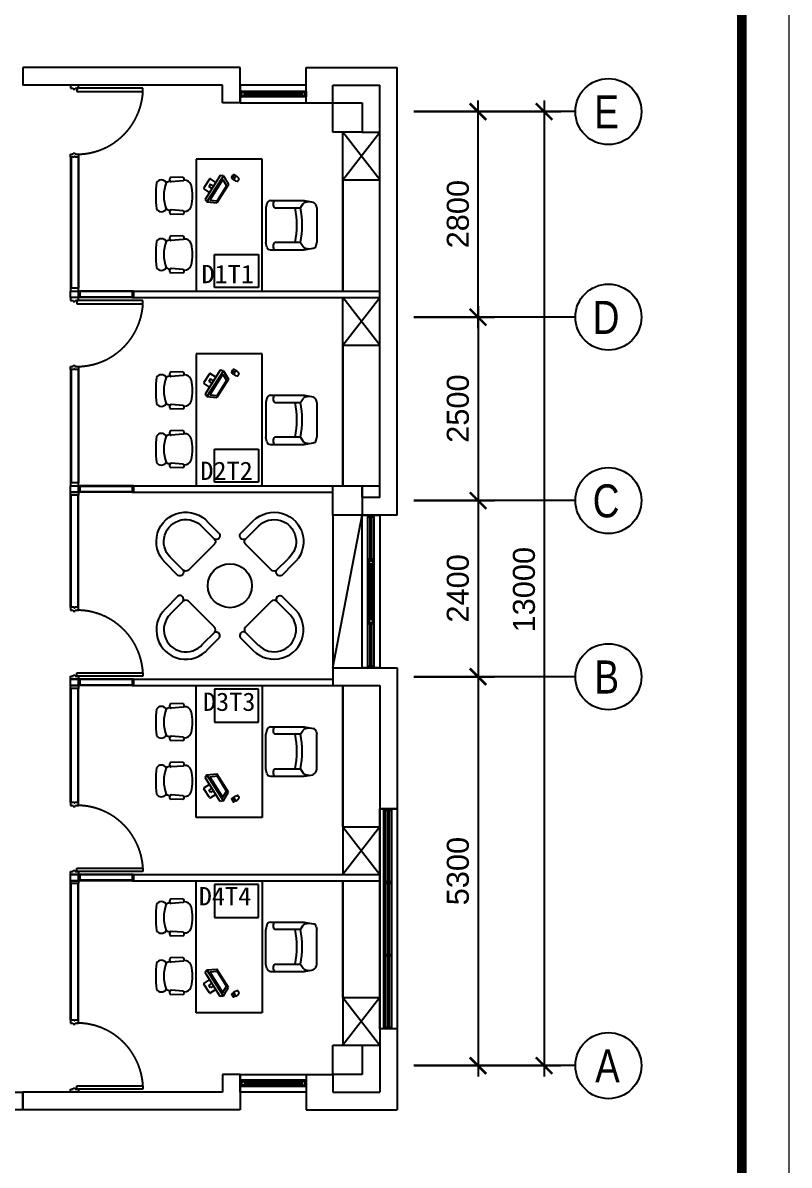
# Model space of a CAD drawing. Header units: millimetres. Extents: x 526420 to 928802, y 401925 to 509768.
# Drawn here: x 849521 to 859958, y 416488 to 432054 of the extents above; entities that cross this region are included whole.
import ezdxf

# ---------------------------------------------------------------- set-up
doc = ezdxf.new("R2010")
doc.units = ezdxf.units.MM
doc.header["$LTSCALE"] = 3000
doc.header["$MEASUREMENT"] = 0
for name, pattern in [('CENTER', [2, 1.25, -0.25, 0.25, -0.25]), ('DASHED', [0.75, 0.5, -0.25]), ('DASHED2', [0.375, 0.25, -0.125])]:
    doc.linetypes.add(name, pattern=pattern)
doc.layers.get('0').update_dxf_attribs({"linetype": 'CONTINUOUS'})
for name, color, linetype in [('A', 7, 'CONTINUOUS'), ('D-WALL', 7, 'CONTINUOUS'), ('D-WINDOW', 7, 'CONTINUOUS'), ('P-DOOR', 7, 'CONTINUOUS'), ('P-FURNI-A', 7, 'CONTINUOUS'), ('P-FURNI-I', 7, 'CONTINUOUS'), ('P-WALL', 7, 'CONTINUOUS'), ('窗台线', 7, 'CONTINUOUS')]:
    doc.layers.add(name, color=color, linetype=linetype)
doc.styles.add('Arial', font='ARIAL.TTF')
doc.styles.get("Standard").update_dxf_attribs({"font": 'romans.shx', "width": 0.65, "bigfont": 'hzfs1.shx'})

msp = doc.modelspace()

# ---------------------------------------------------------------- linework, layer by layer
at = {"color": 0, "ltscale": 0.7}
for p, q in [((855721, 427894), (855721, 430994)), ((856621, 430994), (856621, 417694)), ((854846, 430844), (855946, 430844)), ((854846, 430844), (856846, 430844)), ((855721, 428194), (855721, 425394)), ((854846, 428044), (855946, 428044)), ((854846, 428044), (855946, 428044)), ((855721, 425694), (855721, 422994)), ((854846, 425544), (855946, 425544)), ((854846, 425544), (855946, 425544)), ((855721, 423294), (855721, 417694)), ((854846, 423144), (855946, 423144)), ((854846, 423144), (855946, 423144)), ((854846, 417844), (855946, 417844)), ((854846, 417844), (856846, 417844))]:
    msp.add_line(p, q, dxfattribs=at)
at = {"color": 0, "linetype": 'CENTER'}
for p, q in [((857046, 430844), (854846, 430844)), ((857046, 428044), (854846, 428044)), ((857046, 425544), (854846, 425544)), ((857046, 423144), (854846, 423144)), ((857046, 417844), (854846, 417844))]:
    msp.add_line(p, q, dxfattribs=at)
at = {"color": 0, "linetype": 'ByBlock', "const_width": 33.8}
for points in [[(855833, 430731), (855608, 430956)], [(856733, 430731), (856508, 430956)], [(855833, 427931), (855608, 428156)], [(855608, 428156), (855833, 427931)], [(855608, 425656), (855833, 425431)], [(855833, 425431), (855608, 425656)], [(855608, 423256), (855833, 423031)], [(855833, 423031), (855608, 423256)], [(855608, 417956), (855833, 417731)], [(856508, 417956), (856733, 417731)]]:
    msp.add_lwpolyline(points, dxfattribs=at)
at = {"color": 0, "ltscale": 5}
for centre in [(857496, 430844), (857496, 428044), (857496, 425544), (857496, 423144), (857496, 417844)]:
    msp.add_circle(centre, 450, dxfattribs=at)
at = {"layer": 'A', "linetype": 'ByBlock', "lineweight": 0}
for points in [[(859958, 441495), (804535, 441495), (804535, 401925), (859958, 401925)], [(805179, 402570), (859313, 402570), (859313, 440850), (805179, 440850)]]:
    msp.add_lwpolyline(points, close=True, dxfattribs=at)
at = {"layer": 'A', "linetype": 'ByBlock', "lineweight": 0, "const_width": 129}
msp.add_lwpolyline([(805179, 402570), (859313, 402570), (859313, 440850), (805179, 440850)], close=True, dxfattribs=at)
at = {"layer": 'D-WALL', "color": 0, "ltscale": 0.7}
for p, q in [((852481, 431444), (849521, 431444)), ((849521, 431444), (849521, 431204)), ((852481, 430964), (852481, 431444)), ((853381, 430964), (853381, 431444)), ((853381, 431444), (854621, 431444)), ((853381, 431444), (854621, 431444)), ((854621, 425344), (854621, 431444)), ((852241, 431204), (849521, 431204)), ((852241, 430964), (852241, 431204)), ((853741, 431204), (854381, 431204)), ((853741, 430964), (853741, 431204)), ((854381, 425584), (854381, 431204)), ((852481, 430964), (852241, 430964)), ((853381, 430964), (853741, 430964)), ((854141, 430564), (854381, 430564)), ((854141, 425744), (854381, 425744)), ((854381, 425584), (854141, 425584)), ((854621, 425344), (854141, 425344)), ((853741, 423264), (853741, 423024)), ((853741, 423264), (854621, 423264)), ((854621, 423264), (854621, 421344)), ((853741, 423024), (854381, 423024)), ((854381, 423024), (854381, 421344)), ((854621, 421344), (854381, 421344)), ((854381, 421344), (854381, 418344)), ((854431, 421344), (854431, 418344)), ((854381, 421024), (854381, 421024)), ((854381, 418344), (854381, 418344)), ((854381, 418344), (854381, 417484)), ((854621, 418344), (854381, 418344)), ((854621, 418344), (854621, 417244)), ((852481, 417724), (852241, 417724)), ((852241, 417724), (852241, 417484)), ((852481, 417724), (852481, 417244)), ((853381, 417724), (853741, 417724)), ((853381, 417724), (853381, 417244)), ((853741, 417724), (853741, 417484)), ((852241, 417484), (849521, 417484)), ((849521, 417244), (849521, 417484)), ((853741, 417484), (854381, 417484)), ((852481, 417244), (849521, 417244)), ((853381, 417244), (854621, 417244))]:
    msp.add_line(p, q, dxfattribs=at)
at = {"layer": 'D-WALL', "color": 0, "ltscale": 100}
for p, q in [((853741, 430964), (854141, 430964)), ((853741, 430564), (853741, 430964)), ((854141, 430964), (854141, 430564)), ((854141, 430564), (853741, 430564)), ((853741, 425744), (854141, 425744)), ((853741, 425344), (853741, 425744)), ((854141, 425744), (854141, 425344)), ((854141, 425344), (853741, 425344)), ((853741, 418124), (854141, 418124)), ((853741, 417724), (853741, 418124)), ((854141, 418124), (854141, 417724)), ((854141, 417724), (853741, 417724))]:
    msp.add_line(p, q, dxfattribs=at)
at = {"layer": 'D-WINDOW', "color": 0, "ltscale": 0.7}
for p, q in [((853381, 431204), (852481, 431204)), ((852501, 431124), (852481, 431124)), ((852481, 431124), (852481, 431044)), ((852481, 431044), (852501, 431044)), ((852501, 431124), (853361, 431124)), ((852501, 431044), (852501, 431124)), ((852501, 431044), (852501, 431124)), ((852541, 431109), (852501, 431109)), ((852501, 431109), (852501, 431059)), ((852501, 431059), (852541, 431059)), ((853361, 431044), (852501, 431044)), ((852541, 431109), (853321, 431109)), ((852541, 431059), (852541, 431109)), ((852541, 431059), (852541, 431109)), ((852541, 431091), (853321, 431091)), ((852541, 431076), (852541, 431091)), ((853321, 431076), (852541, 431076)), ((853321, 431059), (852541, 431059)), ((853321, 431109), (853321, 431059)), ((853321, 431059), (853321, 431109)), ((853321, 431109), (853361, 431109)), ((853321, 431091), (853321, 431076)), ((853361, 431059), (853321, 431059)), ((853361, 431124), (853361, 431044)), ((853361, 431044), (853361, 431124)), ((853361, 431124), (853381, 431124)), ((853361, 431109), (853361, 431059)), ((853381, 431044), (853361, 431044)), ((853381, 431124), (853381, 431044)), ((854221, 425344), (854221, 425324)), ((854301, 425344), (854221, 425344)), ((854221, 425324), (854301, 425324)), ((854221, 423284), (854221, 425324)), ((854221, 425324), (854301, 425324)), ((854253, 424744), (854253, 425324)), ((854253, 425324), (854268, 425324)), ((854268, 425324), (854268, 424744)), ((854301, 425324), (854301, 425344)), ((854301, 425324), (854301, 423284)), ((854381, 425344), (854381, 423264)), ((854221, 424744), (854221, 424724)), ((854301, 424744), (854221, 424744)), ((854221, 424724), (854301, 424724)), ((854236, 424724), (854236, 424684)), ((854286, 424724), (854236, 424724)), ((854236, 423924), (854236, 424684)), ((854236, 424684), (854286, 424684)), ((854236, 424684), (854286, 424684)), ((854268, 424744), (854253, 424744)), ((854253, 423924), (854253, 424684)), ((854253, 424684), (854268, 424684)), ((854268, 424684), (854268, 423924)), ((854286, 424684), (854286, 424724)), ((854286, 424684), (854286, 423924)), ((854301, 424724), (854301, 424744)), ((854221, 423864), (854221, 423884)), ((854221, 423884), (854301, 423884)), ((854301, 423864), (854221, 423864)), ((854236, 423924), (854236, 423884)), ((854286, 423924), (854236, 423924)), ((854286, 423924), (854236, 423924)), ((854236, 423884), (854286, 423884)), ((854268, 423924), (854253, 423924)), ((854253, 423284), (854253, 423864)), ((854253, 423864), (854268, 423864)), ((854268, 423864), (854268, 423284)), ((854286, 423884), (854286, 423924)), ((854301, 423884), (854301, 423864)), ((854221, 423264), (854221, 423284)), ((854221, 423284), (854301, 423284)), ((854301, 423284), (854221, 423284)), ((854301, 423264), (854221, 423264)), ((854268, 423284), (854253, 423284)), ((854301, 423284), (854301, 423264)), ((854381, 418344), (854381, 421344)), ((854381, 421344), (854621, 421344)), ((854451, 421344), (854451, 421324)), ((854541, 421344), (854451, 421344)), ((854451, 421324), (854541, 421324)), ((854461, 418364), (854461, 421324)), ((854461, 421324), (854541, 421324)), ((854493, 420349), (854493, 421324)), ((854493, 421324), (854508, 421324)), ((854508, 421324), (854508, 420349)), ((854541, 421324), (854541, 421344)), ((854541, 421324), (854541, 418364)), ((854621, 421344), (854621, 418344)), ((854461, 420349), (854461, 420329)), ((854541, 420349), (854461, 420349)), ((854461, 420329), (854541, 420329)), ((854508, 420349), (854493, 420349)), ((854493, 419359), (854493, 420329)), ((854493, 420329), (854508, 420329)), ((854508, 420329), (854508, 419359)), ((854541, 420329), (854541, 420349)), ((854461, 419339), (854461, 419359)), ((854461, 419359), (854541, 419359)), ((854508, 419359), (854493, 419359)), ((854541, 419359), (854541, 419339)), ((854541, 419339), (854461, 419339)), ((854493, 418364), (854493, 419339)), ((854493, 419339), (854508, 419339)), ((854508, 419339), (854508, 418364)), ((854621, 418344), (854381, 418344)), ((854541, 418364), (854461, 418364)), ((854461, 418344), (854461, 418364)), ((854461, 418364), (854541, 418364)), ((854541, 418344), (854461, 418344)), ((854508, 418364), (854493, 418364)), ((854541, 418364), (854541, 418344)), ((852481, 417644), (852501, 417644)), ((852481, 417564), (852481, 417644)), ((853361, 417644), (852501, 417644)), ((852501, 417644), (852501, 417564)), ((852501, 417644), (852501, 417564)), ((853361, 417564), (853361, 417644)), ((853381, 417644), (853361, 417644)), ((853361, 417644), (853361, 417564)), ((853381, 417564), (853381, 417644)), ((852501, 417564), (852481, 417564)), ((853381, 417484), (852481, 417484)), ((852501, 417629), (852541, 417629)), ((852501, 417579), (852501, 417629)), ((852541, 417579), (852501, 417579)), ((852501, 417564), (853361, 417564)), ((853321, 417629), (852541, 417629)), ((852541, 417629), (852541, 417579)), ((852541, 417629), (852541, 417579)), ((853321, 417611), (852541, 417611)), ((852541, 417611), (852541, 417596)), ((852541, 417596), (853321, 417596)), ((852541, 417579), (853321, 417579)), ((853321, 417579), (853321, 417629)), ((853361, 417629), (853321, 417629)), ((853321, 417629), (853321, 417579)), ((853321, 417596), (853321, 417611)), ((853321, 417579), (853361, 417579)), ((853361, 417579), (853361, 417629)), ((853361, 417564), (853381, 417564)), ((849521, 417244), (848621, 417244))]:
    msp.add_line(p, q, dxfattribs=at)
at = {"layer": 'P-DOOR', "color": 0}
for p, q in [((850256, 431164), (850256, 431119)), ((851156, 431164), (850256, 431164)), ((850256, 431119), (851156, 431119)), ((851156, 431119), (851156, 431164)), ((850256, 428271), (850256, 428226)), ((851156, 428271), (850256, 428271)), ((850256, 428226), (851156, 428226)), ((851156, 428226), (851156, 428271)), ((850256, 423150), (850256, 423195)), ((850256, 423195), (851156, 423195)), ((851156, 423150), (850256, 423150)), ((851156, 423195), (851156, 423150)), ((850256, 420490), (850256, 420535)), ((850256, 420535), (851156, 420535)), ((851156, 420490), (850256, 420490)), ((851156, 420535), (851156, 420490)), ((850256, 417524), (850256, 417569)), ((850256, 417569), (851156, 417569)), ((851156, 417524), (850256, 417524)), ((851156, 417569), (851156, 417524))]:
    msp.add_line(p, q, dxfattribs=at)
at = {"layer": 'P-DOOR', "color": 0, "linetype": 'DASHED2', "ltscale": 10}
for centre, start, end in [((850256, 431166), 270.0552, 357.0072), ((850256, 428273), 270.0552, 357.0072), ((850256, 423148), 2.9928, 89.9448), ((850256, 420488), 2.9928, 89.9448), ((850256, 417522), 2.9928, 89.9448)]:
    msp.add_arc(centre, 902, start, end, dxfattribs=at)
at = {"layer": 'P-FURNI-A', "color": 0, "ltscale": 0.7}
for p, q in [((853881, 429914), (853881, 430564)), ((853881, 429914), (854381, 430564)), ((854381, 429914), (853881, 430564)), ((853881, 429914), (854381, 429914)), ((853881, 427661), (853881, 428311)), ((853881, 427661), (854381, 428311)), ((854381, 427661), (853881, 428311)), ((853881, 427661), (854381, 427661)), ((853881, 421100), (854381, 421100)), ((853881, 421100), (853881, 420450)), ((853881, 421100), (854381, 420450)), ((854381, 421100), (853881, 420450)), ((853881, 418774), (854381, 418774)), ((853881, 418774), (853881, 418124)), ((853881, 418774), (854381, 418124)), ((854381, 418774), (853881, 418124))]:
    msp.add_line(p, q, dxfattribs=at)
at = {"layer": 'P-FURNI-A', "color": 0, "ltscale": 100}
msp.add_line((854141, 425584), (854141, 425744), dxfattribs=at)
at = {"layer": 'P-FURNI-I', "color": 0}
for p, q in [((851881, 430197), (851881, 428397)), ((852781, 430197), (851881, 430197)), ((852781, 428397), (852781, 430197)), ((851701, 429951), (851538, 429947)), ((852210, 429975), (852002, 429648)), ((852253, 429967), (852027, 429613)), ((852253, 429967), (852210, 429975)), ((852253, 429967), (852321, 429851)), ((851704, 429900), (851543, 429887)), ((851720, 429908), (851714, 429908)), ((851720, 429908), (851714, 429908)), ((852246, 429920), (852068, 429639)), ((852321, 429851), (852161, 429600)), ((852296, 429834), (852166, 429630)), ((852246, 429920), (852296, 429834)), ((852027, 429613), (852002, 429648)), ((852068, 429639), (852166, 429630)), ((851704, 429494), (851543, 429507)), ((851720, 429485), (851714, 429485)), ((852027, 429613), (852161, 429600)), ((851701, 429442), (851538, 429447)), ((851701, 429151), (851538, 429147)), ((851704, 429100), (851543, 429087)), ((851720, 429108), (851714, 429108)), ((851704, 428694), (851543, 428707)), ((851720, 428685), (851714, 428685)), ((851720, 428685), (851714, 428685)), ((851701, 428642), (851538, 428647)), ((851881, 428397), (852781, 428397)), ((851881, 427544), (851881, 425744)), ((852781, 427544), (851881, 427544)), ((852781, 425744), (852781, 427544)), ((851701, 427298), (851538, 427294)), ((852210, 427322), (852002, 426995)), ((852253, 427314), (852027, 426960)), ((852253, 427314), (852210, 427322)), ((852253, 427314), (852321, 427198)), ((851704, 427247), (851543, 427234)), ((851720, 427255), (851714, 427255)), ((851720, 427255), (851714, 427255)), ((852246, 427267), (852068, 426986)), ((852321, 427198), (852161, 426947)), ((852296, 427181), (852166, 426977)), ((852246, 427267), (852296, 427181)), ((852027, 426960), (852002, 426995)), ((852068, 426986), (852166, 426977)), ((851704, 426841), (851543, 426854)), ((851720, 426832), (851714, 426832)), ((852027, 426960), (852161, 426947)), ((851701, 426789), (851538, 426794)), ((851701, 426498), (851538, 426494)), ((851704, 426447), (851543, 426434)), ((851720, 426455), (851714, 426455)), ((851704, 426041), (851543, 426054)), ((851701, 425989), (851538, 425994)), ((851720, 426032), (851714, 426032)), ((851720, 426032), (851714, 426032)), ((851881, 425744), (852781, 425744)), ((852482, 425091), (852659, 425268)), ((852869, 425275), (852869, 425275)), ((852129, 425020), (851969, 425180)), ((852045, 425245), (852200, 425091)), ((852730, 425197), (852553, 425020)), ((852731, 425196), (852730, 425197)), ((852789, 425242), (852789, 425242)), ((852129, 424949), (851775, 424596)), ((852907, 424596), (852553, 424949)), ((851449, 424912), (851449, 424912)), ((851483, 424832), (851483, 424832)), ((851634, 424525), (851457, 424702)), ((851528, 424773), (851528, 424773)), ((851528, 424773), (851705, 424596)), ((852977, 424596), (853138, 424756)), ((853202, 424680), (853048, 424525)), ((851634, 424242), (851457, 424066)), ((851528, 423995), (851705, 424172)), ((852129, 423818), (851775, 424172)), ((852907, 424172), (852553, 423818)), ((852977, 424172), (853138, 424011)), ((853202, 424088), (853048, 424242)), ((851483, 423935), (851483, 423935)), ((851528, 423994), (851528, 423995)), ((851449, 423856), (851449, 423856)), ((852129, 423747), (851969, 423587)), ((852730, 423571), (852553, 423747)), ((852045, 423522), (852200, 423677)), ((852482, 423677), (852659, 423500)), ((852731, 423571), (852730, 423571)), ((852789, 423525), (852789, 423525)), ((852869, 423492), (852869, 423492)), ((851881, 421224), (851881, 423024)), ((851881, 423024), (852781, 423024)), ((852781, 423024), (852781, 421224)), ((851701, 422778), (851538, 422774)), ((851704, 422727), (851543, 422714)), ((851720, 422735), (851714, 422735)), ((851720, 422735), (851714, 422735)), ((851704, 422321), (851543, 422334)), ((851720, 422312), (851714, 422312)), ((851701, 422269), (851538, 422274)), ((851701, 421978), (851538, 421974)), ((851704, 421927), (851543, 421914)), ((851720, 421935), (851714, 421935)), ((852027, 421807), (852002, 421772)), ((852210, 421445), (852002, 421772)), ((852027, 421808), (852161, 421820)), ((852253, 421453), (852027, 421808)), ((852068, 421781), (852166, 421791)), ((852246, 421501), (852068, 421781)), ((852321, 421569), (852161, 421820)), ((852296, 421586), (852166, 421791)), ((851704, 421521), (851543, 421534)), ((852246, 421501), (852296, 421586)), ((852253, 421453), (852321, 421569)), ((851701, 421469), (851538, 421474)), ((851720, 421512), (851714, 421512)), ((851720, 421512), (851714, 421512)), ((852253, 421453), (852210, 421445)), ((852781, 421224), (851881, 421224)), ((851881, 418564), (851881, 420364)), ((851881, 420364), (852781, 420364)), ((852781, 420364), (852781, 418564)), ((851701, 420118), (851538, 420114)), ((851704, 420067), (851543, 420054)), ((851720, 420075), (851714, 420075)), ((851720, 420075), (851714, 420075)), ((851704, 419661), (851543, 419674)), ((851701, 419609), (851538, 419614)), ((851720, 419652), (851714, 419652)), ((851701, 419318), (851538, 419314)), ((851704, 419267), (851543, 419254)), ((851720, 419275), (851714, 419275)), ((852027, 419147), (852002, 419112)), ((852210, 418785), (852002, 419112)), ((852027, 419148), (852161, 419160)), ((852253, 418793), (852027, 419148)), ((852068, 419121), (852166, 419131)), ((852246, 418841), (852068, 419121)), ((852321, 418909), (852161, 419160)), ((852296, 418926), (852166, 419131)), ((852246, 418841), (852296, 418926)), ((852253, 418793), (852321, 418909)), ((851701, 418809), (851538, 418814)), ((851704, 418861), (851543, 418874)), ((851720, 418852), (851714, 418852)), ((851720, 418852), (851714, 418852)), ((852253, 418793), (852210, 418785)), ((852781, 418564), (851881, 418564))]:
    msp.add_line(p, q, dxfattribs=at)
at = {"layer": 'P-FURNI-I', "color": 0, "linetype": 'ByBlock'}
for p, q in [((852149, 429879), (852075, 429926)), ((852365, 429950), (852383, 429977)), ((852389, 429919), (852367, 429937)), ((852374, 429964), (852408, 429942)), ((852421, 429969), (852395, 429981)), ((852421, 429969), (852438, 429958)), ((852448, 429950), (852464, 429933)), ((852061, 429923), (851986, 429805)), ((852063, 429744), (851989, 429791)), ((852076, 429855), (852054, 429821)), ((852096, 429795), (852054, 429821)), ((852117, 429829), (852076, 429855)), ((852389, 429919), (852406, 429908)), ((852417, 429902), (852440, 429895)), ((852894, 429632), (853352, 429632)), ((853352, 429632), (853475, 429611)), ((853372, 429611), (853419, 429620)), ((852846, 429594), (852831, 429532)), ((852831, 429532), (852831, 429061)), ((852955, 429532), (853302, 429532)), ((853302, 429532), (853340, 429590)), ((853525, 429532), (853525, 429061)), ((852846, 428999), (852831, 429061)), ((853302, 429061), (852955, 429061)), ((853302, 429061), (853340, 429004)), ((853515, 429019), (853525, 429061)), ((852894, 428962), (853352, 428962)), ((853352, 428962), (853475, 428982)), ((853372, 428983), (853419, 428973)), ((852365, 427297), (852383, 427324)), ((852389, 427266), (852367, 427284)), ((852374, 427311), (852408, 427289)), ((852421, 427316), (852395, 427328)), ((852421, 427316), (852438, 427305)), ((852448, 427297), (852464, 427280)), ((852061, 427270), (851986, 427152)), ((852063, 427091), (851989, 427138)), ((852076, 427202), (852054, 427168)), ((852096, 427142), (852054, 427168)), ((852149, 427226), (852075, 427273)), ((852117, 427176), (852076, 427202)), ((852389, 427266), (852406, 427255)), ((852417, 427249), (852440, 427242)), ((852894, 426979), (853352, 426979)), ((853352, 426979), (853475, 426958)), ((852846, 426941), (852831, 426879)), ((852831, 426879), (852831, 426408)), ((852955, 426879), (853302, 426879)), ((853302, 426879), (853340, 426937)), ((853372, 426958), (853419, 426967)), ((853525, 426879), (853525, 426408)), ((852846, 426346), (852831, 426408)), ((853302, 426408), (852955, 426408)), ((853302, 426408), (853340, 426351)), ((853515, 426366), (853525, 426408)), ((852894, 426309), (853352, 426309)), ((853352, 426309), (853475, 426329)), ((853372, 426330), (853419, 426320)), ((852894, 422459), (853352, 422459)), ((853352, 422459), (853475, 422438)), ((852846, 422421), (852831, 422359)), ((852831, 421888), (852831, 422359)), ((853302, 422359), (852955, 422359)), ((853302, 422359), (853340, 422417)), ((853372, 422438), (853419, 422447)), ((853515, 422401), (853525, 422359)), ((853525, 421888), (853525, 422359)), ((852846, 421826), (852831, 421888)), ((852955, 421888), (853302, 421888)), ((853302, 421888), (853340, 421831)), ((852894, 421789), (853352, 421789)), ((853352, 421789), (853475, 421809)), ((853372, 421810), (853419, 421800)), ((852061, 421497), (851986, 421615)), ((852063, 421676), (851989, 421629)), ((852096, 421626), (852054, 421599)), ((852076, 421566), (852054, 421599)), ((852149, 421541), (852075, 421494)), ((852117, 421592), (852076, 421566)), ((852417, 421518), (852440, 421526)), ((852365, 421471), (852383, 421443)), ((852389, 421502), (852367, 421483)), ((852374, 421457), (852408, 421478)), ((852389, 421502), (852406, 421513)), ((852421, 421451), (852395, 421440)), ((852421, 421451), (852438, 421462)), ((852448, 421470), (852464, 421488)), ((852846, 419761), (852831, 419699)), ((852831, 419228), (852831, 419699)), ((852894, 419799), (853352, 419799)), ((853302, 419699), (852955, 419699)), ((853302, 419699), (853340, 419757)), ((853352, 419799), (853475, 419778)), ((853372, 419778), (853419, 419787)), ((853515, 419741), (853525, 419699)), ((853525, 419228), (853525, 419699)), ((852846, 419166), (852831, 419228)), ((852955, 419228), (853302, 419228)), ((853302, 419228), (853340, 419171)), ((852894, 419129), (853352, 419129)), ((853352, 419129), (853475, 419149)), ((853372, 419150), (853419, 419140)), ((852061, 418837), (851986, 418955)), ((852063, 419016), (851989, 418969)), ((852096, 418966), (852054, 418939)), ((852076, 418906), (852054, 418939)), ((852149, 418881), (852075, 418834)), ((852117, 418932), (852076, 418906)), ((852365, 418811), (852383, 418783)), ((852389, 418842), (852367, 418823)), ((852374, 418797), (852408, 418818)), ((852389, 418842), (852406, 418853)), ((852421, 418791), (852395, 418780)), ((852417, 418858), (852440, 418866)), ((852421, 418791), (852438, 418802)), ((852448, 418810), (852464, 418828))]:
    msp.add_line(p, q, dxfattribs=at)
at = {"layer": 'P-FURNI-I', "color": 0, "ltscale": 0.7}
for p, q in [((853881, 428397), (853881, 429914)), ((853881, 425744), (853881, 427661)), ((853881, 423024), (853881, 421100)), ((853881, 420364), (853881, 418774))]:
    msp.add_line(p, q, dxfattribs=at)
at = {"layer": 'P-FURNI-I', "color": 0, "ltscale": 100}
for p, q in [((853881, 429914), (853881, 428397)), ((853881, 427661), (853881, 425744)), ((853741, 425344), (853741, 423264)), ((853741, 423264), (854141, 425344)), ((853881, 421100), (853881, 423024)), ((853881, 418774), (853881, 420364))]:
    msp.add_line(p, q, dxfattribs=at)
at = {"layer": 'P-FURNI-I', "color": 0, "linetype": 'DASHED', "ltscale": 10}
for p, q in [((852131, 428447), (852131, 428897)), ((852131, 428897), (852731, 428897)), ((852731, 428897), (852731, 428447)), ((852731, 428447), (852131, 428447)), ((852131, 425794), (852131, 426244)), ((852131, 426244), (852731, 426244)), ((852731, 426244), (852731, 425794)), ((852731, 425794), (852131, 425794)), ((852131, 422974), (852131, 422524)), ((852731, 422974), (852131, 422974)), ((852731, 422524), (852731, 422974)), ((852131, 422524), (852731, 422524)), ((852131, 420314), (852131, 419864)), ((852731, 420314), (852131, 420314)), ((852731, 419864), (852731, 420314)), ((852131, 419864), (852731, 419864))]:
    msp.add_line(p, q, dxfattribs=at)
at = {"layer": 'P-FURNI-I', "color": 0, "ltscale": 2}
msp.add_circle((852341, 424384), 300, dxfattribs=at)
at = {"layer": 'P-FURNI-I', "color": 0}
for centre, radius, start, end in [((851550, 429917), 31.7, 112.1564, 257.1337), ((851692, 429925), 27.9, 296.0431, 71.2838), ((852714, 429697), 1384, 172.5907, 187.4093), ((851408, 429836), 76.4, 30.3927, 149.6073), ((851944, 429697), 503, 159.209, 200.791), ((851552, 429720), 177, 98.0952, 116.382), ((851728, 429820), 88.6, 16.1087, 95), ((851207, 429697), 624, 346.275, 13.725), ((851408, 429557), 76.4, 210.3927, 329.6073), ((851552, 429676), 177, 243.7878, 262.6653), ((851550, 429476), 31.7, 102.8663, 247.8436), ((851692, 429469), 27.9, 288.7162, 63.9569), ((851728, 429573), 88.6, 265, 343.8913), ((851692, 429125), 27.9, 296.0431, 71.2838), ((852714, 428897), 1384, 172.5907, 187.4093), ((851408, 429036), 76.4, 30.3927, 149.6073), ((851944, 428897), 503, 159.209, 200.791), ((851552, 428918), 177, 97.3347, 116.2122), ((851550, 429117), 31.7, 112.1564, 257.1337), ((851728, 429020), 88.6, 16.1087, 95), ((851207, 428897), 624, 346.275, 13.725), ((851408, 428757), 76.4, 210.3927, 329.6073), ((851552, 428873), 177, 243.618, 261.9048), ((851550, 428676), 31.7, 102.8663, 247.8436), ((851692, 428669), 27.9, 288.7162, 63.9569), ((851728, 428773), 88.6, 265, 343.8913), ((851550, 427264), 31.7, 112.1564, 257.1337), ((851692, 427272), 27.9, 296.0431, 71.2838), ((852714, 427044), 1384, 172.5907, 187.4093), ((851408, 427183), 76.4, 30.3927, 149.6073), ((851944, 427044), 503, 159.209, 200.791), ((851552, 427067), 177, 98.0952, 116.382), ((851728, 427167), 88.6, 16.1087, 95), ((851207, 427044), 624, 346.275, 13.725), ((851408, 426904), 76.4, 210.3927, 329.6073), ((851552, 427023), 177, 243.7878, 262.6653), ((851550, 426823), 31.7, 102.8663, 247.8436), ((851692, 426816), 27.9, 288.7162, 63.9569), ((851728, 426920), 88.6, 265, 343.8913), ((852714, 426244), 1384, 172.5907, 187.4093), ((851408, 426383), 76.4, 30.3927, 149.6073), ((851944, 426244), 503, 159.209, 200.791), ((851552, 426265), 177, 97.3347, 116.2122), ((851550, 426464), 31.7, 112.1564, 257.1337), ((851692, 426472), 27.9, 296.0431, 71.2838), ((851728, 426367), 88.6, 16.1087, 95), ((851207, 426244), 624, 346.275, 13.725), ((851408, 426104), 76.4, 210.3927, 329.6073), ((851552, 426220), 177, 243.618, 261.9048), ((851550, 426023), 31.7, 102.8663, 247.8436), ((851692, 426016), 27.9, 288.7162, 63.9569), ((851728, 426120), 88.6, 265, 343.8913), ((851550, 422744), 31.7, 112.1564, 257.1337), ((851692, 422752), 27.9, 296.0431, 71.2838), ((852714, 422524), 1384, 172.5907, 187.4093), ((851408, 422663), 76.4, 30.3927, 149.6073), ((851944, 422524), 503, 159.209, 200.791), ((851552, 422547), 177, 98.0952, 116.382), ((851728, 422647), 88.6, 16.1087, 95), ((851207, 422524), 624, 346.275, 13.725), ((851408, 422384), 76.4, 210.3927, 329.6073), ((851552, 422503), 177, 243.7878, 262.6653), ((851550, 422303), 31.7, 102.8663, 247.8436), ((851692, 422296), 27.9, 288.7162, 63.9569), ((851728, 422400), 88.6, 265, 343.8913), ((852714, 421724), 1384, 172.5907, 187.4093), ((851408, 421863), 76.4, 30.3927, 149.6073), ((851944, 421724), 503, 159.209, 200.791), ((851552, 421745), 177, 97.3347, 116.2122), ((851550, 421944), 31.7, 112.1564, 257.1337), ((851692, 421952), 27.9, 296.0431, 71.2838), ((851728, 421847), 88.6, 16.1087, 95), ((851207, 421724), 624, 346.275, 13.725), ((851408, 421584), 76.4, 210.3927, 329.6073), ((851552, 421700), 177, 243.618, 261.9048), ((851550, 421503), 31.7, 102.8663, 247.8436), ((851728, 421600), 88.6, 265, 343.8913), ((851692, 421496), 27.9, 288.7162, 63.9569), ((852714, 419864), 1384, 172.5907, 187.4093), ((851408, 420003), 76.4, 30.3927, 149.6073), ((851944, 419864), 503, 159.209, 200.791), ((851552, 419887), 177, 98.0952, 116.382), ((851550, 420084), 31.7, 112.1564, 257.1337), ((851692, 420092), 27.9, 296.0431, 71.2838), ((851728, 419987), 88.6, 16.1087, 95), ((851207, 419864), 624, 346.275, 13.725), ((851408, 419724), 76.4, 210.3927, 329.6073), ((851552, 419843), 177, 243.7878, 262.6653), ((851550, 419643), 31.7, 102.8663, 247.8436), ((851692, 419636), 27.9, 288.7162, 63.9569), ((851728, 419740), 88.6, 265, 343.8913), ((852714, 419064), 1384, 172.5907, 187.4093), ((851408, 419203), 76.4, 30.3927, 149.6073), ((851944, 419064), 503, 159.209, 200.791), ((851552, 419085), 177, 97.3347, 116.2122), ((851550, 419284), 31.7, 112.1564, 257.1337), ((851692, 419292), 27.9, 296.0431, 71.2838), ((851728, 419187), 88.6, 16.1087, 95), ((851207, 419064), 624, 346.275, 13.725), ((851408, 418924), 76.4, 210.3927, 329.6073), ((851552, 419040), 177, 243.618, 261.9048), ((851728, 418940), 88.6, 265, 343.8913), ((851550, 418843), 31.7, 102.8663, 247.8436), ((851692, 418836), 27.9, 288.7162, 63.9569)]:
    msp.add_arc(centre, radius, start, end, dxfattribs=at)
at = {"layer": 'P-FURNI-I', "color": 0, "linetype": 'ByBlock'}
for centre, radius, start, end in [((852070, 429918), 10, 57.5296, 147.5296), ((852374, 429945), 10, 147.5296, 229.4266), ((852391, 429972), 10, 65.6327, 147.5296), ((852295, 430014), 133, 314.5065, 340.5528), ((852411, 429916), 50, 43.1862, 57.5296), ((852457, 429926), 10, 327.5296, 43.1862), ((851995, 429800), 10, 147.5296, 237.5296), ((852433, 429950), 50, 237.5296, 251.8731), ((852443, 429904), 10, 251.8731, 327.5296), ((852385, 429957), 88, 319.1588, 335.9005), ((852894, 429582), 49.6, 90, 165.9638), ((852992, 429582), 62, 126.8699, 233.1301), ((852121, 429297), 1132, 347.982, 12.018), ((852195, 429297), 1132, 347.982, 12.018), ((853382, 429562), 49.6, 101.3099, 146.3099), ((853434, 429530), 91, 1.7787, 63.5223), ((852894, 429011), 49.6, 194.0362, 270), ((852992, 429011), 62, 126.8699, 233.1301), ((853382, 429031), 49.6, 213.6901, 258.6901), ((853467, 429031), 49.6, 279.4623, 345.9638), ((852374, 427292), 10, 147.5296, 229.4266), ((852391, 427319), 10, 65.6327, 147.5296), ((852295, 427361), 133, 314.5065, 340.5528), ((852411, 427263), 50, 43.1862, 57.5296), ((851995, 427147), 10, 147.5296, 237.5296), ((852070, 427265), 10, 57.5296, 147.5296), ((852433, 427297), 50, 237.5296, 251.8731), ((852443, 427251), 10, 251.8731, 327.5296), ((852385, 427304), 88, 319.1588, 335.9005), ((852457, 427273), 10, 327.5296, 43.1862), ((852894, 426929), 49.6, 90, 165.9638), ((852992, 426929), 62, 126.8699, 233.1301), ((852121, 426644), 1132, 347.982, 12.018), ((852195, 426644), 1132, 347.982, 12.018), ((853382, 426909), 49.6, 101.3099, 146.3099), ((853434, 426877), 91, 1.7787, 63.5223), ((852894, 426358), 49.6, 194.0362, 270), ((852992, 426358), 62, 126.8699, 233.1301), ((853382, 426378), 49.6, 213.6901, 258.6901), ((853467, 426378), 49.6, 279.4623, 345.9638), ((852894, 422409), 49.6, 90, 165.9638), ((852992, 422409), 62, 126.8699, 233.1301), ((852121, 422124), 1132, 347.982, 12.018), ((852195, 422124), 1132, 347.982, 12.018), ((853382, 422389), 49.6, 101.3099, 146.3099), ((853467, 422389), 49.6, 14.0362, 80.5377), ((852992, 421838), 62, 126.8699, 233.1301), ((853434, 421891), 91, 296.4777, 358.2213), ((852894, 421838), 49.6, 194.0362, 270), ((853382, 421858), 49.6, 213.6901, 258.6901), ((851995, 421621), 10, 122.4704, 212.4704), ((852443, 421516), 10, 32.4704, 108.1269), ((852385, 421464), 88, 24.0995, 40.8412), ((852070, 421502), 10, 212.4704, 302.4704), ((852374, 421476), 10, 130.5734, 212.4704), ((852391, 421449), 10, 212.4704, 294.3673), ((852295, 421407), 133, 19.4472, 45.4935), ((852433, 421471), 50, 108.1269, 122.4704), ((852411, 421504), 50, 302.4704, 316.8138), ((852457, 421494), 10, 316.8138, 32.4704), ((852894, 419749), 49.6, 90, 165.9638), ((852992, 419749), 62, 126.8699, 233.1301), ((852121, 419464), 1132, 347.982, 12.018), ((852195, 419464), 1132, 347.982, 12.018), ((853382, 419729), 49.6, 101.3099, 146.3099), ((853467, 419729), 49.6, 14.0362, 80.5377), ((852992, 419178), 62, 126.8699, 233.1301), ((853434, 419231), 91, 296.4777, 358.2213), ((852894, 419178), 49.6, 194.0362, 270), ((853382, 419198), 49.6, 213.6901, 258.6901), ((851995, 418961), 10, 122.4704, 212.4704), ((852070, 418842), 10, 212.4704, 302.4704), ((852374, 418816), 10, 130.5734, 212.4704), ((852391, 418789), 10, 212.4704, 294.3673), ((852295, 418747), 133, 19.4472, 45.4935), ((852433, 418811), 50, 108.1269, 122.4704), ((852411, 418844), 50, 302.4704, 316.8138), ((852443, 418856), 10, 32.4704, 108.1269), ((852385, 418804), 88, 24.0995, 40.8412), ((852457, 418834), 10, 316.8138, 32.4704)]:
    msp.add_arc(centre, radius, start, end, dxfattribs=at)
at = {"layer": 'P-FURNI-I', "color": 0, "extrusion": (0, 0, -1)}
for centre, major_axis, start_param, end_param in [((851740, 424986), (283, 283), 3.138267, 6.364865), ((851740, 424986), (212, 212), 3.138261, 6.364859), ((852943, 424985), (-283, 283), -0.003329, 3.22327), ((852943, 424985), (-212, 212), -0.003343, 3.223255), ((852154, 425066), (-36.9, -36.9), 3.432057, 5.99272), ((852093, 424985), (-35.4, -35.4), 3.141591, 4.712388), ((852527, 425064), (-36.4, 36.4), 3.386572, 6.038207), ((852588, 424985), (-35.4, 35.4), -1.570795, 0.000001), ((851660, 424569), (36.4, 36.4), 0.244979, 2.896614), ((851740, 424631), (35.4, 35.4), 1.570798, 3.141594), ((852942, 424631), (-35.4, 35.4), 3.141591, 4.712388), ((853023, 424571), (-36.9, 36.9), 3.432057, 5.99272)]:
    msp.add_ellipse(centre, major_axis=major_axis, ratio=1, start_param=start_param, end_param=end_param, dxfattribs=at)
at = {"layer": 'P-FURNI-I', "color": 0}
for centre, major_axis, start_param, end_param in [((851660, 424198), (-36.4, 36.4), 3.386571, 6.038207), ((851740, 424136), (-35.4, 35.4), -1.570795, 0.000001), ((852942, 424136), (-35.4, -35.4), 3.141595, 4.712392), ((853023, 424196), (36.9, 36.9), 0.290464, 2.851127), ((851740, 423781), (-283, 283), -0.003334, 3.223264), ((852943, 423783), (283, 283), 3.138251, 6.36485), ((852943, 423783), (212, 212), 3.138258, 6.364856), ((851740, 423781), (-212, 212), -0.003321, 3.223277), ((852093, 423783), (-35.4, 35.4), 3.141592, 4.712388), ((852154, 423701), (-36.9, 36.9), 3.432057, 5.99272), ((852527, 423703), (-36.4, -36.4), 3.386571, 6.038207), ((852588, 423783), (-35.4, -35.4), -1.570795, 0.000001)]:
    msp.add_ellipse(centre, major_axis=major_axis, ratio=1, start_param=start_param, end_param=end_param, dxfattribs=at)
at = {"layer": 'P-WALL', "color": 0, "ltscale": 2}
for p, q in [((850203, 431204), (850171, 431204)), ((850171, 431204), (850171, 431164)), ((850215, 431204), (850203, 431204)), ((850203, 431204), (850203, 431204)), ((850279, 431204), (850215, 431204)), ((850215, 431204), (850215, 431204)), ((850279, 431164), (850279, 431204)), ((850171, 431164), (850204, 431164)), ((850204, 431164), (850204, 431149)), ((850204, 431149), (850234, 431149)), ((850234, 431149), (850234, 431164)), ((850234, 431164), (850279, 431164)), ((850171, 430224), (850171, 430264)), ((850171, 430264), (850204, 430264)), ((850204, 430264), (850204, 430279)), ((850204, 430279), (850234, 430279)), ((850234, 430279), (850234, 430264)), ((850234, 430264), (850279, 430264)), ((850279, 430264), (850279, 430224)), ((850171, 430224), (850171, 428437)), ((850219, 430224), (850171, 430224)), ((850177, 430224), (850177, 428437)), ((850231, 430234), (850219, 430234)), ((850219, 430234), (850219, 430224)), ((850231, 430224), (850231, 430234)), ((850279, 430224), (850231, 430224)), ((850273, 430224), (850273, 428437)), ((850279, 430224), (850279, 428437)), ((850279, 428437), (850171, 428437)), ((850171, 428437), (850171, 428397)), ((850171, 428397), (850279, 428397)), ((850171, 428311), (850171, 428397)), ((850171, 428397), (850279, 428397)), ((850279, 428397), (850279, 428437)), ((850279, 428397), (850299, 428397)), ((850279, 428311), (850279, 428397)), ((850279, 428397), (850279, 428311)), ((851009, 428397), (850299, 428397)), ((850299, 428397), (850299, 428311)), ((851009, 428391), (850299, 428391)), ((851029, 428397), (851009, 428397)), ((851009, 428397), (851009, 428311)), ((851029, 428311), (851029, 428397)), ((850203, 428311), (850171, 428311)), ((850171, 428311), (850171, 428271)), ((850279, 428311), (850171, 428311)), ((850171, 428271), (850204, 428271)), ((850215, 428311), (850203, 428311)), ((850203, 428311), (850203, 428311)), ((850204, 428271), (850204, 428256)), ((850204, 428256), (850234, 428256)), ((850279, 428311), (850215, 428311)), ((850215, 428311), (850215, 428311)), ((850234, 428256), (850234, 428271)), ((850234, 428271), (850279, 428271)), ((850279, 428271), (850279, 428311)), ((850299, 428311), (850279, 428311)), ((851009, 428317), (850299, 428317)), ((851009, 428311), (850299, 428311)), ((851009, 428311), (851029, 428311)), ((850171, 427331), (850171, 427371)), ((850171, 427371), (850204, 427371)), ((850171, 427331), (850171, 425784)), ((850219, 427331), (850171, 427331)), ((850177, 427331), (850177, 425784)), ((850204, 427371), (850204, 427386)), ((850204, 427386), (850234, 427386)), ((850231, 427341), (850219, 427341)), ((850219, 427341), (850219, 427331)), ((850231, 427331), (850231, 427341)), ((850279, 427331), (850231, 427331)), ((850234, 427386), (850234, 427371)), ((850234, 427371), (850279, 427371)), ((850273, 427331), (850273, 425784)), ((850279, 427371), (850279, 427331)), ((850279, 427331), (850279, 425784)), ((850279, 425784), (850171, 425784)), ((850171, 425784), (850171, 425744)), ((850171, 425744), (850279, 425744)), ((850171, 425744), (850279, 425744)), ((850171, 425658), (850171, 425744)), ((850279, 425744), (850279, 425784)), ((850279, 425744), (850299, 425744)), ((850279, 425658), (850279, 425744)), ((850279, 425744), (850279, 425658)), ((851009, 425744), (850299, 425744)), ((850299, 425744), (850299, 425658)), ((851009, 425738), (850299, 425738)), ((851029, 425744), (851009, 425744)), ((851009, 425744), (851009, 425658)), ((851029, 425658), (851029, 425744)), ((850171, 425618), (850171, 425658)), ((850171, 425658), (850279, 425658)), ((850279, 425658), (850171, 425658)), ((850171, 424090), (850171, 425618)), ((850279, 425618), (850171, 425618)), ((850177, 424090), (850177, 425618)), ((850273, 424090), (850273, 425618)), ((850279, 425658), (850279, 425618)), ((850299, 425658), (850279, 425658)), ((850279, 424090), (850279, 425618)), ((851009, 425664), (850299, 425664)), ((851009, 425658), (850299, 425658)), ((851009, 425658), (851029, 425658)), ((850219, 424090), (850171, 424090)), ((850171, 424090), (850171, 424050)), ((850171, 424050), (850204, 424050)), ((850204, 424050), (850204, 424035)), ((850204, 424035), (850234, 424035)), ((850219, 424080), (850219, 424090)), ((850231, 424080), (850219, 424080)), ((850279, 424090), (850231, 424090)), ((850231, 424090), (850231, 424080)), ((850234, 424035), (850234, 424050)), ((850234, 424050), (850279, 424050)), ((850279, 424050), (850279, 424090)), ((850171, 423110), (850171, 423150)), ((850171, 423150), (850204, 423150)), ((850203, 423110), (850171, 423110)), ((850171, 423110), (850279, 423110)), ((850171, 423024), (850171, 423110)), ((850215, 423110), (850203, 423110)), ((850203, 423110), (850203, 423110)), ((850204, 423150), (850204, 423165)), ((850204, 423165), (850234, 423165)), ((850279, 423110), (850215, 423110)), ((850215, 423110), (850215, 423110)), ((850234, 423165), (850234, 423150)), ((850234, 423150), (850279, 423150)), ((850279, 423150), (850279, 423110)), ((850279, 423110), (850299, 423110)), ((850279, 423024), (850279, 423110)), ((850279, 423110), (850279, 423024)), ((851009, 423110), (850299, 423110)), ((850299, 423110), (850299, 423024)), ((851009, 423104), (850299, 423104)), ((851029, 423110), (851009, 423110)), ((851009, 423110), (851009, 423024)), ((851029, 423024), (851029, 423110)), ((850171, 422984), (850171, 423024)), ((850171, 423024), (850279, 423024)), ((850279, 423024), (850171, 423024)), ((850171, 421430), (850171, 422984)), ((850279, 422984), (850171, 422984)), ((850177, 421430), (850177, 422984)), ((850273, 421430), (850273, 422984)), ((850279, 423024), (850279, 422984)), ((850299, 423024), (850279, 423024)), ((850279, 421430), (850279, 422984)), ((851009, 423030), (850299, 423030)), ((851009, 423024), (850299, 423024)), ((851009, 423024), (851029, 423024)), ((850219, 421430), (850171, 421430)), ((850171, 421430), (850171, 421390)), ((850171, 421390), (850204, 421390)), ((850204, 421390), (850204, 421375)), ((850204, 421375), (850234, 421375)), ((850219, 421420), (850219, 421430)), ((850231, 421420), (850219, 421420)), ((850279, 421430), (850231, 421430)), ((850231, 421430), (850231, 421420)), ((850234, 421375), (850234, 421390)), ((850234, 421390), (850279, 421390)), ((850279, 421390), (850279, 421430)), ((850171, 420450), (850171, 420490)), ((850171, 420490), (850204, 420490)), ((850203, 420450), (850171, 420450)), ((850171, 420450), (850279, 420450)), ((850171, 420364), (850171, 420450)), ((850215, 420450), (850203, 420450)), ((850203, 420450), (850203, 420450)), ((850204, 420490), (850204, 420505)), ((850204, 420505), (850234, 420505)), ((850279, 420450), (850215, 420450)), ((850215, 420450), (850215, 420450)), ((850234, 420505), (850234, 420490)), ((850234, 420490), (850279, 420490)), ((850279, 420490), (850279, 420450)), ((850279, 420450), (850299, 420450)), ((850279, 420364), (850279, 420450)), ((850279, 420450), (850279, 420364)), ((851009, 420450), (850299, 420450)), ((850299, 420450), (850299, 420364)), ((851009, 420444), (850299, 420444)), ((851029, 420450), (851009, 420450)), ((851009, 420450), (851009, 420364)), ((851029, 420364), (851029, 420450)), ((850171, 420324), (850171, 420364)), ((850171, 420364), (850279, 420364)), ((850279, 420364), (850171, 420364)), ((850171, 418464), (850171, 420324)), ((850279, 420324), (850171, 420324)), ((850177, 418464), (850177, 420324)), ((850273, 418464), (850273, 420324)), ((850279, 420364), (850279, 420324)), ((850299, 420364), (850279, 420364)), ((850279, 418464), (850279, 420324)), ((851009, 420370), (850299, 420370)), ((851009, 420364), (850299, 420364)), ((851009, 420364), (851029, 420364)), ((850219, 418464), (850171, 418464)), ((850171, 418464), (850171, 418424)), ((850171, 418424), (850204, 418424)), ((850204, 418424), (850204, 418409)), ((850204, 418409), (850234, 418409)), ((850219, 418454), (850219, 418464)), ((850231, 418454), (850219, 418454)), ((850279, 418464), (850231, 418464)), ((850231, 418464), (850231, 418454)), ((850234, 418409), (850234, 418424)), ((850234, 418424), (850279, 418424)), ((850279, 418424), (850279, 418464)), ((850171, 417484), (850171, 417524)), ((850171, 417524), (850204, 417524)), ((850203, 417484), (850171, 417484)), ((850215, 417484), (850203, 417484)), ((850203, 417484), (850203, 417484)), ((850204, 417524), (850204, 417539)), ((850204, 417539), (850234, 417539)), ((850279, 417484), (850215, 417484)), ((850215, 417484), (850215, 417484)), ((850234, 417539), (850234, 417524)), ((850234, 417524), (850279, 417524)), ((850279, 417524), (850279, 417484))]:
    msp.add_line(p, q, dxfattribs=at)
at = {"layer": 'P-WALL', "color": 0, "ltscale": 0.7}
for p, q in [((851029, 428397), (854381, 428397)), ((851029, 428397), (851029, 428311)), ((851029, 428311), (854381, 428311)), ((851029, 425744), (853741, 425744)), ((851029, 425744), (851029, 425658)), ((851029, 425658), (853741, 425658)), ((851029, 423110), (853741, 423110)), ((851029, 423110), (851029, 423024)), ((851029, 423024), (853741, 423024)), ((851029, 420450), (854381, 420450)), ((851029, 420450), (851029, 420364)), ((851029, 420364), (854381, 420364)), ((854141, 418124), (854381, 418124))]:
    msp.add_line(p, q, dxfattribs=at)
at = {"layer": '窗台线', "color": 0, "ltscale": 0.7}
for p, q in [((852481, 431204), (852481, 430964)), ((853381, 430964), (853381, 431204)), ((852481, 430964), (853381, 430964)), ((854141, 423264), (854141, 425344)), ((854141, 425344), (854381, 425344)), ((854381, 423264), (854141, 423264)), ((852481, 417724), (853381, 417724)), ((852481, 417484), (852481, 417724)), ((853381, 417724), (853381, 417484)), ((848621, 417484), (849521, 417484)), ((849521, 417484), (849521, 417244))]:
    msp.add_line(p, q, dxfattribs=at)

# ---------------------------------------------------------------- texts
at = {"color": 0, "style": 'Arial', "width": 0.8}
for s, p in [('E', (857303, 430615)), ('D', (857283, 427815)), ('C', (857283, 425315)), ('B', (857306, 422915)), ('A', (857316, 417615))]:
    msp.add_text(s, height=450, dxfattribs=at).set_placement(p)
at = {"color": 0, "style": 'Arial'}
for s, p in [('2800', (855595, 428981)), ('2500', (855595, 426331)), ('2400', (855595, 423881)), ('13000', (856495, 423747)), ('5300', (855595, 420029))]:
    msp.add_text(s, height=300, rotation=90, dxfattribs=at).set_placement(p)
at = {"layer": 'P-FURNI-I', "color": 6, "ltscale": 0.7, "char_height": 250, "width": 339.37, "attachment_point": 1}
for s, insert in [('{\\fKaiTi_GB2312|b0|i0|c134|p49;\\W1.05;\\C3;D1T1}', (851954, 428756)), ('{\\fKaiTi_GB2312|b0|i0|c134|p49;\\W1.05;\\C3;D2T2}', (851938, 426075)), ('{\\fKaiTi_GB2312|b0|i0|c134|p49;\\W1.05;\\C3;D3T3}', (851974, 422928)), ('{\\fKaiTi_GB2312|b0|i0|c134|p49;\\W1.05;\\C3;D4T4}', (851917, 420278))]:
    msp.add_mtext(s, dxfattribs=dict(at, insert=insert))

doc.saveas('drawing.dxf')
